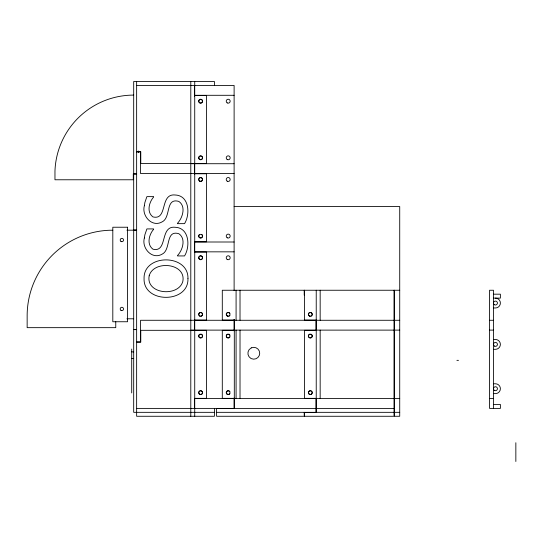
<?xml version="1.0" encoding="UTF-8"?>
<svg xmlns="http://www.w3.org/2000/svg" width="543" height="543" viewBox="0 0 543 543"><rect width="100%" height="100%" fill="white"/><g stroke="black" fill="none" stroke-linecap="round" stroke-linejoin="round"><path stroke-width="0.81" d="M136.639 85.448L234.114 85.448L234.114 290.614M194.727 95.296L234.114 95.296M194.53 95.493L206.544 95.493L206.544 163.524L140.773 163.524L140.773 151.714L136.639 151.714M136.639 151.911L140.576 151.911L140.576 173.57L194.53 173.57M194.53 163.721L190.79 163.721L190.79 330.117L194.53 330.117M194.727 163.721L234.114 163.721M194.727 173.57L234.114 173.57M194.53 173.767L206.544 173.767L206.544 241.805L194.53 241.805M136.639 173.862L133.293 173.862L133.293 179.774L54.965 179.774L54.965 171.113A78.769 78.769 0 0 1 133.687 95.1M136.639 174.059L133.687 174.059L133.687 229.988L136.639 229.988M234.114 206.55L399.723 206.55L399.723 416.271L394.408 416.271L394.408 290.247M112.808 230.239L109.822 230.239A85.658 85.658 0 0 0 27.15 315.843L27.15 327.66L115.761 327.66L115.761 321.748M126.933 230.184L136.639 230.184M194.727 242.002L234.114 242.002M194.727 251.843L234.114 251.843M194.53 252.04L206.544 252.04L206.544 320.078L194.53 320.078M399.723 290.247L222.297 290.247L222.297 320.078L234.311 320.078M493.499 294.184L500.388 294.184L500.388 298.121L493.499 298.121M493.499 307.969L495.467 307.969A4.921 4.921 0 0 0 500.388 303.042A4.921 4.921 0 0 0 495.467 298.121M126.933 318.795L133.687 318.795M316.23 320.078L304.413 320.078L304.413 290.247M194.53 320.275L140.576 320.275L140.576 341.934L136.639 341.934M194.727 320.275L234.114 320.275M234.311 320.275L316.033 320.275L316.033 330.117L234.311 330.117M316.23 320.275L394.014 320.275M394.408 320.275L399.723 320.275M489.562 320.275L493.499 320.275M136.639 329.431L133.687 329.431L133.687 230.184M136.639 329.628L133.687 329.628L133.687 412.334L214.424 412.334M194.727 330.117L234.114 330.117M316.23 330.117L394.014 330.117M394.408 330.117L399.723 330.117M489.562 330.117L493.499 330.117M234.311 330.314L222.297 330.314L222.297 398.352L234.311 398.352M316.23 330.314L304.413 330.314L304.413 398.352L316.23 398.352M493.499 339.477L495.467 339.477A4.921 4.921 0 0 1 500.388 344.398A4.921 4.921 0 0 1 495.467 349.319L493.499 349.319M136.639 342.131L140.773 342.131L140.773 330.314L206.544 330.314L206.544 398.352L194.53 398.352L194.53 408.397M131.711 351.884L133.687 351.884M131.711 358.59L133.687 358.59M456.907 360.348L458.482 360.348M493.499 383.779L495.467 383.779A4.921 4.921 0 0 1 500.388 388.707A4.921 4.921 0 0 1 495.467 393.627L493.499 393.627M194.727 398.548L234.114 398.548M234.311 398.548L316.033 398.548L316.033 412.334L216.589 412.334M316.23 398.548L394.014 398.548M394.408 398.548L399.723 398.548M489.562 398.548L493.499 398.548M493.499 404.46L500.388 404.46L500.388 408.397L489.562 408.397L489.562 290.247L493.499 290.247L493.499 408.397M136.639 408.397L234.114 408.397L234.114 398.039M394.014 408.594L216.589 408.594L216.589 416.271L304.216 416.271L304.216 412.334M316.23 412.334L394.014 412.334M394.408 412.334L399.723 412.334M304.413 412.531L316.23 412.531L316.23 290.247M515.85 442.735L515.85 461.489M394.014 290.247L394.014 416.271L304.413 416.271L304.413 412.334M320.166 290.247L320.166 320.275M320.166 330.117L320.166 398.548M304.216 290.247L304.216 295.168M240.02 290.247L240.02 320.275M240.02 330.117L240.02 398.548M236.083 290.247L236.083 320.275M236.083 330.117L236.083 398.548M234.311 319.515L234.311 408.594M234.114 319.372L234.114 330.823M214.424 85.448L214.424 81.511L133.687 81.511L133.687 173.862M214.424 408.397L214.424 416.271L136.639 416.271L136.639 81.511M194.727 81.511L194.727 416.271M194.53 85.448L194.53 96.131M194.53 163.26L194.53 174.038M194.53 241.533L194.53 252.312M194.53 319.807L194.53 330.585M190.79 81.511L190.79 163.524M190.79 330.314L190.79 416.271M138.608 150.988L138.608 152.671M131.711 349.054L131.711 392.935M311.716 391.252A1.968 1.968 0 0 1 310.827 394.544M309.809 394.544A1.968 1.968 0 0 1 308.926 391.252M309.334 390.94A1.968 1.968 0 0 1 311.302 390.94M312.225 335.52A1.968 1.968 0 0 1 311.716 337.42M311.302 337.732A1.968 1.968 0 0 1 309.334 337.732M308.926 337.42A1.968 1.968 0 0 1 308.417 335.52M308.614 335.045A1.968 1.968 0 0 1 309.809 334.128M310.827 334.128A1.968 1.968 0 0 1 312.028 335.045M310.827 312.463A1.968 1.968 0 0 1 311.716 315.761M311.302 316.074A1.968 1.968 0 0 1 310.827 316.27M309.809 316.27A1.968 1.968 0 0 1 309.334 316.074M308.926 315.761A1.968 1.968 0 0 1 309.809 312.463M201.623 156.112A1.968 1.968 0 0 1 202.145 159.079A1.968 1.968 0 0 1 199.125 159.079A1.968 1.968 0 0 1 199.654 156.112M200.129 155.916A1.968 1.968 0 0 1 201.148 155.916M199.654 102.905A1.968 1.968 0 0 1 199.125 99.932A1.968 1.968 0 0 1 202.145 99.932A1.968 1.968 0 0 1 201.623 102.905M201.148 103.102A1.968 1.968 0 0 1 200.129 103.102M202.539 235.581A1.968 1.968 0 0 1 202.03 237.481M201.623 237.793A1.968 1.968 0 0 1 199.654 237.793M199.247 237.481A1.968 1.968 0 0 1 198.731 235.581M198.928 235.105A1.968 1.968 0 0 1 199.654 234.386M201.623 234.386A1.968 1.968 0 0 1 202.342 235.105M202.03 391.252A1.968 1.968 0 0 1 201.148 394.544M200.129 394.544A1.968 1.968 0 0 1 199.247 391.252M199.654 390.94A1.968 1.968 0 0 1 201.623 390.94M202.539 335.52A1.968 1.968 0 0 1 202.03 337.42M201.623 337.732A1.968 1.968 0 0 1 199.654 337.732M199.247 337.42A1.968 1.968 0 0 1 198.731 335.52M198.928 335.045A1.968 1.968 0 0 1 200.129 334.128M201.148 334.128A1.968 1.968 0 0 1 202.342 335.045M201.148 312.463A1.968 1.968 0 0 1 202.03 315.761M201.623 316.074A1.968 1.968 0 0 1 201.148 316.27M200.129 316.27A1.968 1.968 0 0 1 199.654 316.074M199.247 315.761A1.968 1.968 0 0 1 200.129 312.463M201.623 256.045A1.968 1.968 0 0 1 202.03 259.147M201.623 259.459A1.968 1.968 0 0 1 199.654 259.459M199.247 259.147A1.968 1.968 0 0 1 199.654 256.045M200.129 255.848A1.968 1.968 0 0 1 201.148 255.848M229.913 315.354A1.968 1.968 0 0 1 228.712 316.27M227.693 316.27A1.968 1.968 0 0 1 227.693 312.463M228.712 312.463A1.968 1.968 0 0 1 229.913 313.379M229.913 393.627A1.968 1.968 0 0 1 228.712 394.544M227.693 394.544A1.968 1.968 0 0 1 226.641 391.442A1.968 1.968 0 0 1 229.913 391.659M229.913 337.013A1.968 1.968 0 0 1 226.641 337.223A1.968 1.968 0 0 1 227.693 334.128M228.712 334.128A1.968 1.968 0 0 1 229.913 335.045M144.357 205.722C141.458 215.951 152.216 227.904 162.337 221.748C171.059 217.349 165.289 197.448 178.817 201.412C186.222 206.374 182.658 217.838 177.541 223.254L177.541 223.648L184.552 223.648C190.43 214.098 189.283 195.392 175.077 194.991C159.54 193.308 168.031 220.601 152.956 216.908C146.454 212.211 148.999 202.261 153.601 197.055L153.601 196.627L146.895 196.627L144.886 202.471L144.357 205.722M144.357 238.004C141.458 248.232 152.216 260.185 162.337 254.036C171.059 249.631 165.289 229.73 178.817 233.694C186.222 238.655 182.658 250.119 177.541 255.536L177.541 255.929L184.552 255.929C190.43 246.379 189.283 227.68 175.077 227.273C159.54 225.589 168.031 252.882 152.956 249.189C146.454 244.493 148.999 234.542 153.601 229.336L153.601 228.915L146.895 228.915L144.886 234.752L144.357 238.004M187.953 278.62C188.794 303.585 143.25 303.571 144.065 278.62C143.25 253.629 188.774 253.649 187.953 278.62M149.176 275.796C145.565 294.326 178.471 297.313 182.835 281.376C186.33 262.9 153.54 259.921 149.176 275.796M251.402 347.859L250.852 348.144A5.905 5.905 0 0 0 250.852 358.373L251.402 358.658A5.905 5.905 0 0 0 259.71 353.255A5.905 5.905 0 0 0 251.402 347.859M127.578 227.232L112.808 227.232L112.808 321.748L127.578 321.748L127.578 227.232M227.32 337.563A1.772 1.772 0 0 0 229.974 336.029A1.772 1.772 0 0 0 227.32 334.495A1.772 1.772 0 0 0 227.32 337.563M227.32 394.177A1.772 1.772 0 0 0 229.974 392.643A1.772 1.772 0 0 0 227.32 391.109A1.772 1.772 0 0 0 227.32 394.177M227.32 315.904A1.772 1.772 0 0 0 229.974 314.37A1.772 1.772 0 0 0 227.32 312.829A1.772 1.772 0 0 0 227.32 315.904M309.435 337.563A1.772 1.772 0 0 0 312.096 336.029A1.772 1.772 0 0 0 309.435 334.495A1.772 1.772 0 0 0 309.435 337.563M309.435 394.177A1.772 1.772 0 0 0 312.096 392.643A1.772 1.772 0 0 0 309.435 391.109A1.772 1.772 0 0 0 309.435 394.177M309.435 315.904A1.772 1.772 0 0 0 312.096 314.37A1.772 1.772 0 0 0 309.435 312.829A1.772 1.772 0 0 0 309.435 315.904M494.483 346.101A1.968 1.968 0 0 0 497.436 344.398A1.968 1.968 0 0 0 494.483 342.694A1.968 1.968 0 0 0 494.483 346.101M494.483 304.752A1.968 1.968 0 0 0 497.436 303.042A1.968 1.968 0 0 0 494.483 301.338A1.968 1.968 0 0 0 494.483 304.752M494.483 390.41A1.968 1.968 0 0 0 497.436 388.707A1.968 1.968 0 0 0 494.483 386.996A1.968 1.968 0 0 0 494.483 390.41M121.035 241.479A1.677 1.677 0 0 0 123.539 240.026A1.677 1.677 0 0 0 121.035 238.581A1.677 1.677 0 0 0 121.035 241.479M121.035 310.399A1.677 1.677 0 0 0 123.539 308.953A1.677 1.677 0 0 0 121.035 307.501A1.677 1.677 0 0 0 121.035 310.399M199.383 337.278A1.772 1.772 0 0 0 202.349 336.484A1.772 1.772 0 0 0 200.177 334.318A1.772 1.772 0 0 0 199.383 337.278M199.749 394.177A1.772 1.772 0 0 0 202.41 392.643A1.772 1.772 0 0 0 199.749 391.109A1.772 1.772 0 0 0 199.749 394.177M199.749 159.35A1.772 1.772 0 0 0 202.41 157.816A1.772 1.772 0 0 0 199.749 156.282A1.772 1.772 0 0 0 199.749 159.35M199.749 102.736A1.772 1.772 0 0 0 202.41 101.202A1.772 1.772 0 0 0 199.749 99.668A1.772 1.772 0 0 0 199.749 102.736M199.749 315.904A1.772 1.772 0 0 0 202.41 314.37A1.772 1.772 0 0 0 199.749 312.829A1.772 1.772 0 0 0 199.749 315.904M199.383 259.004A1.772 1.772 0 0 0 202.349 258.21A1.772 1.772 0 0 0 200.177 256.038A1.772 1.772 0 0 0 199.383 259.004M199.749 237.624A1.772 1.772 0 0 0 202.41 236.09A1.772 1.772 0 0 0 199.749 234.556A1.772 1.772 0 0 0 199.749 237.624M199.383 180.731A1.772 1.772 0 0 0 202.349 179.937A1.772 1.772 0 0 0 200.177 177.765A1.772 1.772 0 0 0 199.383 180.731M227.218 159.52A1.968 1.968 0 0 0 230.171 157.816A1.968 1.968 0 0 0 227.218 156.112A1.968 1.968 0 0 0 227.218 159.52M227.218 102.905A1.968 1.968 0 0 0 230.171 101.202A1.968 1.968 0 0 0 227.218 99.498A1.968 1.968 0 0 0 227.218 102.905M227.218 237.793A1.968 1.968 0 0 0 230.171 236.09A1.968 1.968 0 0 0 227.218 234.386A1.968 1.968 0 0 0 227.218 237.793M227.218 181.179A1.968 1.968 0 0 0 230.171 179.475A1.968 1.968 0 0 0 227.218 177.771A1.968 1.968 0 0 0 227.218 181.179M199.654 181.179A1.968 1.968 0 0 0 202.607 179.475A1.968 1.968 0 0 0 199.654 177.771A1.968 1.968 0 0 0 199.654 181.179M227.218 259.459A1.968 1.968 0 0 0 230.171 257.755A1.968 1.968 0 0 0 227.218 256.045A1.968 1.968 0 0 0 227.218 259.459"/></g></svg>
